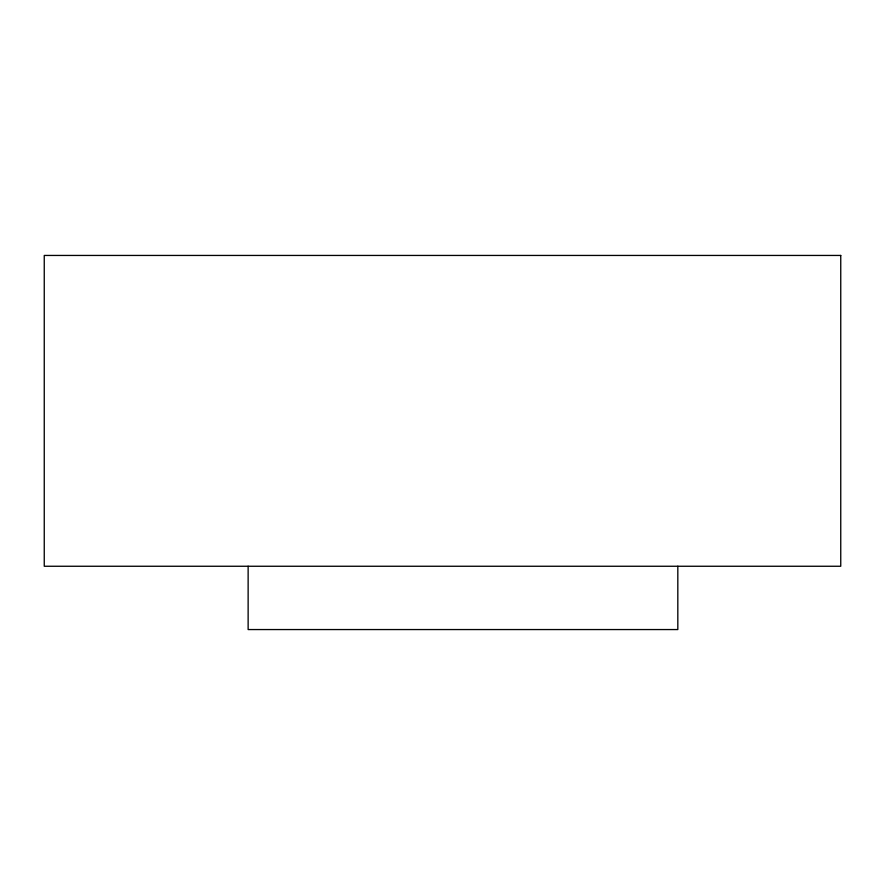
<?xml version="1.0" encoding="UTF-8"?>
<svg xmlns="http://www.w3.org/2000/svg" width="885" height="885" viewBox="0 0 885 885"><rect width="100%" height="100%" fill="white"/><g stroke="black" fill="none" stroke-linecap="round" stroke-linejoin="round"><path stroke-width="1.33" d="M677.822 566.223L677.822 629.556L248.132 629.556L248.132 566.223M840.75 255.444L44.25 255.444L44.25 566.256L840.75 566.256L840.75 255.444"/></g></svg>
